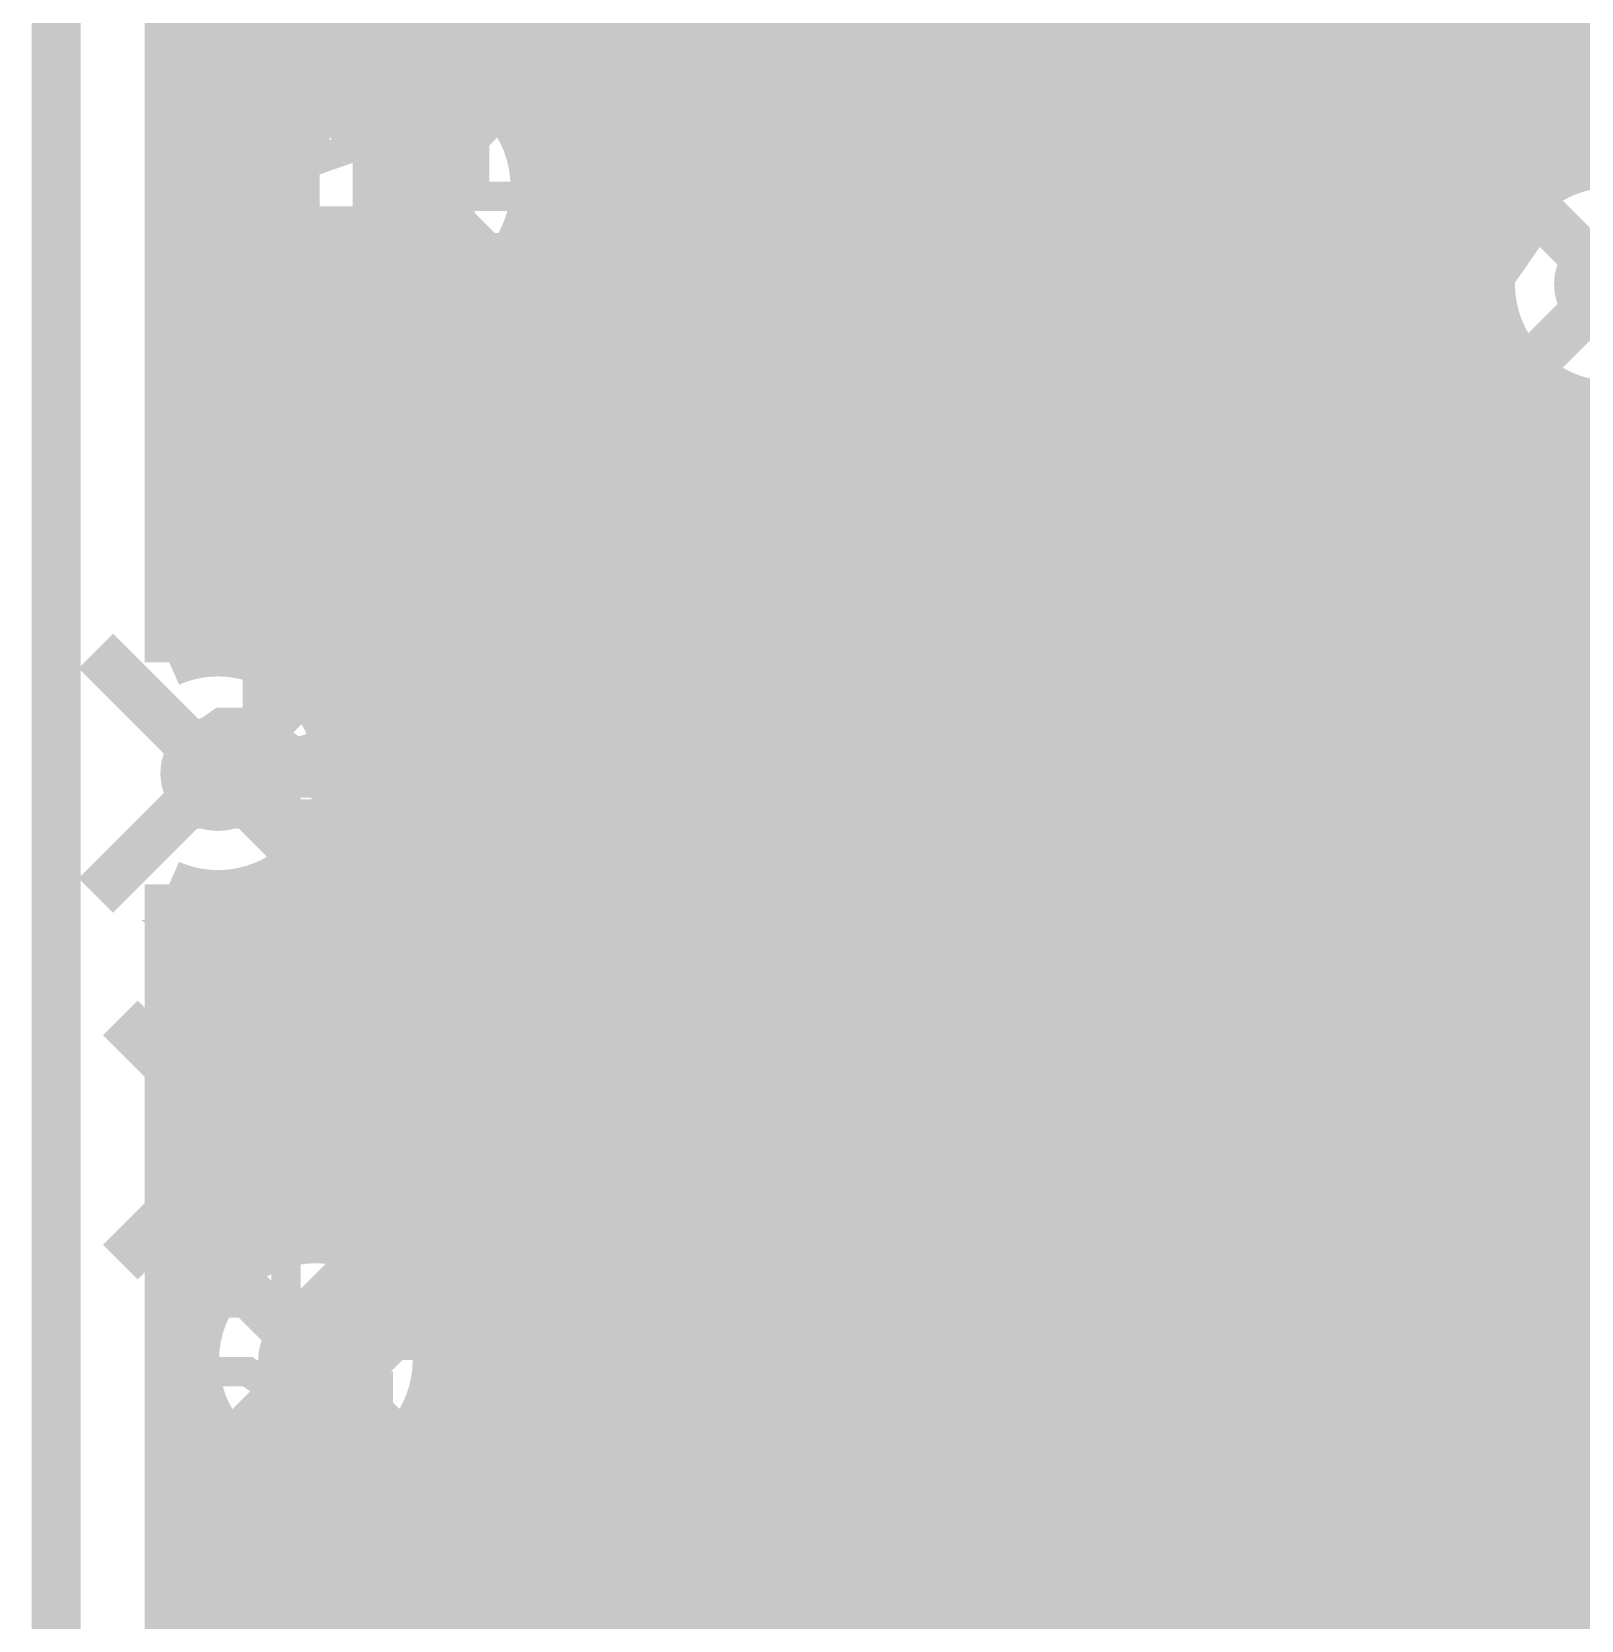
# Model space of a CAD drawing. Extents: x -3 to 92, y -53 to 125.
# Drawn here: x -3.13 to 4.92, y 31.16 to 39.41 of the extents above; entities that cross this region are included whole.
import ezdxf

# ---------------------------------------------------------------- set-up
doc = ezdxf.new("R2010")
doc.units = 0
doc.header["$MEASUREMENT"] = 0
doc.layers.get('0').update_dxf_attribs({"linetype": 'CONTINUOUS'})
for name, color, linetype in [('23-325-0_AST', 7, 'CONTINUOUS'), ('23-325-0_BOT', 7, 'CONTINUOUS'), ('23-325-0_DRD', 2, 'CONTINUOUS'), ('23-325-0_IN1', 4, 'CONTINUOUS'), ('23-325-0_IN2', 3, 'CONTINUOUS'), ('23-325-0_SMT', 10, 'CONTINUOUS'), ('23-325-0_SPT', 14, 'CONTINUOUS'), ('23-325-0_SST', 9, 'CONTINUOUS'), ('23-325-0_TOP', 12, 'CONTINUOUS'), ('THRUHOLE_TAP', 8, 'CONTINUOUS')]:
    doc.layers.add(name, color=color, linetype=linetype)

# ---------------------------------------------------------------- blocks, each defined once
blk = doc.blocks.new('ROUND_68')
at = {"const_width": 0.29972}
blk.add_lwpolyline([(-0.14986, 0, 1), (0.14986, 0, 1)], format="xyb", close=True, dxfattribs=at)
blk = doc.blocks.new('ROUND_78')
at = {"const_width": 0.29972}
blk.add_lwpolyline([(-0.14986, 0, 1), (0.14986, 0, 1)], format="xyb", close=True, dxfattribs=at)
blk = doc.blocks.new('RECTANGLE_7')
blk.add_solid([(0.4064, 0.4826), (0.4064, -0.4826), (-0.4064, 0.4826), (-0.4064, -0.4826)])
blk = doc.blocks.new('ROUND_84')
at = {"const_width": 0.10033}
blk.add_lwpolyline([(-0.050164, 0, 1), (0.050164, 0, 1)], format="xyb", close=True, dxfattribs=at)

msp = doc.modelspace()

# ---------------------------------------------------------------- linework, layer by layer
at = {"layer": '23-325-0_AST'}
for points, const_width in [([(87.00008, -5.00126), (87.00008, 124.99848), (-2.99974, 124.99848), (-2.99974, -5.00126), (87.00008, -5.00126)], 0.254), ([(2.0955, 40.1955), (-0.8255, 40.1955), (-0.8255, 38.5572), (2.0955, 38.5572), (2.0955, 40.1955)], 0.1524), ([(-0.32766, 39.40556), (0.02794, 39.40556), (0.14732, 39.57574), (0.14732, 39.74592), (0.02794, 39.91356), (-0.32766, 39.91356), (-0.32766, 38.89756)], 0.1524), ([(0.56896, 39.40556), (0.92456, 39.40556), (0.98552, 39.23792), (0.98552, 39.06774), (0.92456, 38.89756), (0.56896, 38.89756), (0.51054, 39.06774), (0.51054, 39.23792), (0.74676, 39.91356)], 0.1524), ([(1.82372, 39.23792), (1.34874, 39.23792), (1.58496, 39.91356), (1.70434, 39.91356), (1.70434, 38.89756)], 0.1524), ([(-0.03048, 39.40556), (0.14732, 38.89756)], 0.1524), ([(2.0955, 38.2905), (-0.8255, 38.2905), (-0.8255, 36.6522), (2.0955, 36.6522), (2.0955, 38.2905)], 0.1524), ([(0.02032, 37.16274), (-0.0381, 36.99256), (-0.3937, 36.99256), (-0.45466, 37.16274), (-0.45466, 37.84092), (-0.3937, 38.00856), (-0.0381, 38.00856), (0.02032, 37.84092)], 0.1524), ([(0.85852, 36.99256), (0.38354, 36.99256), (0.85852, 37.67074), (0.85852, 37.84092), (0.79756, 38.00856), (0.44196, 38.00856), (0.38354, 37.84092)], 0.1524), ([(1.22174, 37.16274), (1.34112, 36.99256), (1.57734, 36.99256), (1.69672, 37.16274), (1.69672, 37.33292), (1.45796, 37.67074), (1.69672, 38.00856), (1.22174, 38.00856)], 0.1524), ([(-0.8255, 34.7345), (2.0955, 34.7345), (2.0955, 36.3728), (-0.8255, 36.3728), (-0.8255, 34.7345)], 0.1524), ([(-0.44196, 35.60826), (-0.08636, 35.60826), (0.03048, 35.7759), (0.03048, 35.94608), (-0.08636, 36.11626), (-0.44196, 36.11626), (-0.44196, 35.10026)], 0.1524), ([(0.3937, 35.2679), (0.51308, 35.10026), (0.7493, 35.10026), (0.86868, 35.2679), (0.86868, 35.43808), (0.63246, 35.7759), (0.86868, 36.11626), (0.3937, 36.11626)], 0.1524), ([(1.64846, 35.60826), (1.29286, 35.60826), (1.2319, 35.7759), (1.2319, 35.94608), (1.29286, 36.11626), (1.64846, 36.11626), (1.70688, 35.94608), (1.70688, 35.7759), (1.47066, 35.10026)], 0.1524), ([(3.6195, 34.0995), (6.5405, 34.0995), (6.5405, 35.7378), (3.6195, 35.7378), (3.6195, 34.0995)], 0.1524), ([(-0.14732, 35.60826), (0.03048, 35.10026)], 0.1524), ([(4.0005, 34.97326), (4.3561, 34.97326), (4.47548, 35.1409), (4.47548, 35.31108), (4.3561, 35.48126), (4.0005, 35.48126), (4.0005, 34.46526)], 0.1524), ([(5.31368, 34.80308), (4.8387, 34.80308), (5.07746, 35.48126), (5.1943, 35.48126), (5.1943, 34.46526)], 0.1524), ([(4.29768, 34.97326), (4.47548, 34.46526)], 0.1524), ([(-0.8255, 32.8295), (2.0955, 32.8295), (2.0955, 34.4678), (-0.8255, 34.4678), (-0.8255, 32.8295)], 0.1524), ([(1.59766, 33.19526), (1.59766, 34.21126), (1.47828, 34.04108)], 0.1524), ([(-0.31496, 33.70326), (0.0381, 33.70326), (0.15748, 33.8709), (0.15748, 34.04108), (0.0381, 34.21126), (-0.31496, 34.21126), (-0.31496, 33.19526)], 0.1524), ([(0.99568, 33.53308), (0.5207, 33.53308), (0.75946, 34.21126), (0.8763, 34.21126), (0.8763, 33.19526)], 0.1524), ([(3.6195, 32.1945), (6.5405, 32.1945), (6.5405, 33.8328), (3.6195, 33.8328), (3.6195, 32.1945)], 0.1524), ([(-0.02032, 33.70326), (0.15748, 33.19526)], 0.1524), ([(4.0005, 33.06826), (4.3561, 33.06826), (4.47548, 33.2359), (4.47548, 33.40608), (4.3561, 33.57626), (4.0005, 33.57626), (4.0005, 32.56026)], 0.1524), ([(5.31368, 32.89808), (4.8387, 32.89808), (5.07746, 33.57626), (5.1943, 33.57626), (5.1943, 32.56026)], 0.1524), ([(1.7145, 33.19526), (1.47828, 33.19526)], 0.1524), ([(4.29768, 33.06826), (4.47548, 32.56026)], 0.1524), ([(2.0955, 32.5755), (-0.8255, 32.5755), (-0.8255, 30.9372), (2.0955, 30.9372), (2.0955, 32.5755)], 0.1524), ([(0.02032, 31.44774), (-0.0381, 31.27756), (-0.3937, 31.27756), (-0.45466, 31.44774), (-0.45466, 32.12592), (-0.3937, 32.29356), (-0.0381, 32.29356), (0.02032, 32.12592)], 0.1524), ([(0.85852, 31.27756), (0.38354, 31.27756), (0.85852, 31.95574), (0.85852, 32.12592), (0.79756, 32.29356), (0.44196, 32.29356), (0.38354, 32.12592)], 0.1524), ([(1.69672, 31.27756), (1.22174, 31.27756), (1.69672, 31.95574), (1.69672, 32.12592), (1.63576, 32.29356), (1.28016, 32.29356), (1.22174, 32.12592)], 0.1524)]:
    msp.add_lwpolyline(points, dxfattribs=dict(at, const_width=const_width))
at = {"layer": '23-325-0_BOT'}
for points, const_width in [([(5.969, 83.566), (5.969, 35.306), (2.413, 31.75), (2.413, 29.845)], 0.254), ([(-0.381, 71.247), (-0.381, 69.342), (1.651, 67.31), (1.651, 46.736), (2.794, 45.593), (2.794, 40.386), (5.08, 38.1)], 0.254), ([(-1.143, 68.58), (-1.143, 52.832), (-1.905, 52.07), (-1.905, 35.814), (-2.159, 35.56)], 0.254), ([(-1.143, 38.608), (-1.143, 46.101)], 0.635), ([(-0.4953, 44.831), (-0.4953, 38.608)], 0.254), ([(-0.3556, 44.831), (-0.3556, 4.98856)], 0.254), ([(-0.127, 44.831), (-0.127, 4.99872)], 0.254), ([(0.1016, 44.831), (0.1016, 4.99872)], 0.254), ([(0.3302, 44.831), (0.3302, 4.9911)], 0.254), ([(0.5588, 44.831), (0.5588, 4.97078)], 0.254), ([(0.7874, 44.831), (0.7874, 4.93776)], 0.254), ([(1.016, 44.831), (1.016, 4.89712)], 0.254), ([(1.2446, 44.831), (1.2446, 4.84378)], 0.254), ([(1.4732, 44.831), (1.4732, 4.78028)], 0.254), ([(1.7018, 44.831), (1.7018, 4.70154)], 0.254), ([(1.9304, 44.831), (1.9304, 30.24886)], 0.254), ([(2.159, 44.831), (2.159, 32.14116)], 0.254), ([(2.3876, 40.17518), (2.3876, 32.36976)], 0.254), ([(2.47396, 40.05834), (4.45008, 38.08222)], 0.254), ([(2.6162, 39.9161), (2.6162, 32.59836)], 0.254), ([(2.8448, 39.6875), (2.8448, 32.82696)], 0.254), ([(3.0734, 39.4589), (3.0734, 33.05556)], 0.254), ([(3.2131, 39.3192), (-0.4953, 39.3192)], 0.254), ([(3.302, 39.2303), (3.302, 33.28416)], 0.254), ([(3.4417, 39.0906), (-0.4953, 39.0906)], 0.254), ([(3.5306, 39.0017), (3.5306, 33.51276)], 0.254), ([(3.6703, 38.862), (-0.4953, 38.862)], 0.254), ([(-1.143, 38.608), (-1.143, 33.02), (-1.651, 32.512)], 0.635), ([(3.7592, 38.7731), (3.7592, 33.74136)], 0.254), ([(3.8989, 38.6334), (-0.4953, 38.6334)], 0.254), ([(-0.4953, 38.608), (-0.4953, 33.02)], 0.254), ([(3.9878, 38.5445), (3.9878, 33.96996)], 0.254), ([(4.1275, 38.4048), (-0.4953, 38.4048)], 0.254), ([(4.2164, 38.3159), (4.2164, 34.19856)], 0.254), ([(4.3561, 38.1762), (-0.4953, 38.1762)], 0.254), ([(4.445, 38.0873), (4.445, 34.42716)], 0.254), ([(4.46786, 37.9476), (-0.4953, 37.9476)], 0.254), ([(4.57708, 37.719), (-0.4953, 37.719)], 0.254), ([(4.6736, 37.6174), (4.6736, 34.65576)], 0.254), ([(4.91998, 37.4904), (-0.4953, 37.4904)], 0.254), ([(4.9022, 37.49548), (4.9022, 34.88436)], 0.254), ([(5.5118, 37.2618), (-0.4953, 37.2618)], 0.254), ([(5.5118, 37.0332), (-0.4953, 37.0332)], 0.254), ([(5.5118, 36.8046), (-0.4953, 36.8046)], 0.254), ([(5.5118, 36.576), (-0.4953, 36.576)], 0.254), ([(5.5118, 36.3474), (-0.4953, 36.3474)], 0.254), ([(5.5118, 36.1188), (-0.4953, 36.1188)], 0.254), ([(5.5118, 35.8902), (-0.4953, 35.8902)], 0.254), ([(5.5118, 35.6616), (-0.4953, 35.6616)], 0.254), ([(5.5118, 35.49396), (2.09296, 32.07766)], 0.254), ([(5.4483, 35.433), (-0.4953, 35.433)], 0.254), ([(5.2197, 35.2044), (-0.4953, 35.2044)], 0.254), ([(4.9911, 34.9758), (-0.4953, 34.9758)], 0.254), ([(6.29158, 34.98342), (2.8702, 31.5595)], 0.254), ([(4.7625, 34.7472), (-0.4953, 34.7472)], 0.254), ([(4.5339, 34.5186), (-0.4953, 34.5186)], 0.254), ([(4.3053, 34.29), (-0.4953, 34.29)], 0.254), ([(4.0767, 34.0614), (-0.4953, 34.0614)], 0.254), ([(3.8481, 33.8328), (-0.4953, 33.8328)], 0.254), ([(3.6195, 33.6042), (-0.4953, 33.6042)], 0.254), ([(4.9022, 33.5915), (4.9022, 0.9906)], 0.254), ([(8.4328, 33.6042), (4.91236, 33.6042)], 0.254), ([(3.3909, 33.3756), (-0.4953, 33.3756)], 0.254), ([(8.4328, 33.3756), (4.68376, 33.3756)], 0.254), ([(4.6736, 33.3629), (4.6736, 1.78054)], 0.254), ([(3.1623, 33.147), (-0.4953, 33.147)], 0.254), ([(4.445, 33.1343), (4.445, 2.29108)], 0.254), ([(8.4328, 33.147), (4.45516, 33.147)], 0.254), ([(2.9337, 32.9184), (-0.50292, 32.9184)], 0.254), ([(4.2164, 32.9057), (4.2164, 2.68986)], 0.254), ([(8.4328, 32.9184), (4.22656, 32.9184)], 0.254), ([(-1.651, 32.512), (-1.651, 26.924)], 0.635), ([(-0.5842, 32.69234), (-0.5842, 4.9657)], 0.254), ([(2.7051, 32.6898), (-0.5842, 32.6898)], 0.254), ([(3.9878, 32.6771), (3.9878, 3.01752)], 0.254), ([(8.4328, 32.6898), (3.99796, 32.6898)], 0.254), ([(-0.69088, 32.55518), (-1.0033, 32.24276)], 0.254), ([(-0.8128, 32.43326), (-0.8128, 4.93522)], 0.254), ([(2.4765, 32.4612), (-0.78486, 32.4612)], 0.254), ([(3.7592, 32.4485), (3.7592, 3.29946)], 0.254), ([(8.4328, 32.4612), (3.76936, 32.4612)], 0.254), ([(-1.0033, 32.24276), (-1.0033, 26.924)], 0.254), ([(2.2479, 32.2326), (-1.0033, 32.2326)], 0.254), ([(3.5306, 32.2199), (3.5306, 3.54076)], 0.254), ([(8.4328, 32.2326), (3.54076, 32.2326)], 0.254), ([(2.032, 32.004), (-1.0033, 32.004)], 0.254), ([(3.302, 31.9913), (3.302, 3.75666)], 0.254), ([(8.4328, 32.004), (3.31216, 32.004)], 0.254), ([(1.9558, 31.7754), (-1.0033, 31.7754)], 0.254), ([(1.9558, 31.75), (1.9558, 30.2768)], 0.254), ([(3.0734, 31.7627), (3.0734, 3.94462)], 0.254), ([(8.4328, 31.7754), (3.08356, 31.7754)], 0.254), ([(2.8702, 31.5595), (2.8702, 30.2768)], 0.254), ([(1.9558, 31.5468), (-1.0033, 31.5468)], 0.254), ([(8.4328, 31.5468), (2.8702, 31.5468)], 0.254), ([(1.9558, 31.3182), (-1.0033, 31.3182)], 0.254), ([(8.4328, 31.3182), (2.8702, 31.3182)], 0.254), ([(1.9558, 31.0896), (-1.0033, 31.0896)], 0.254), ([(8.4328, 31.0896), (2.8702, 31.0896)], 0.254)]:
    msp.add_lwpolyline(points, dxfattribs=dict(at, const_width=const_width))
at = {"layer": '23-325-0_BOT', "const_width": 0.254}
for points in [[(4.45008, 38.08222, 0.4059727), (5.08, 37.47008)], [(-0.6858, 32.5628, 0.1989124), (-0.49642, 33.02)], [(2.09042, 32.07258, 0.1989124), (1.9568, 31.75)], [(2.09042, 32.07258, 0.1989124), (1.9568, 31.75)]]:
    msp.add_lwpolyline(points, format="xyb", dxfattribs=at)
at = {"layer": '23-325-0_DRD', "const_width": 0.254}
for points in [[(87.00008, -5.00126), (87.00008, 124.99848), (-2.99974, 124.99848), (-2.99974, -5.00126), (87.00008, -5.00126)], [(-0.508, 39.243), (-1.778, 37.973)], [(-0.508, 37.973), (-1.778, 39.243)], [(-0.508, 39.243), (-1.778, 37.973)], [(-0.508, 37.973), (-1.778, 39.243)], [(5.715, 38.735), (4.445, 37.465)], [(5.715, 37.465), (4.445, 38.735)], [(-1.524, 36.195), (-2.794, 34.925)], [(-1.524, 34.925), (-2.794, 36.195)], [(3.81, 35.56), (2.54, 34.29)], [(3.81, 34.29), (2.54, 35.56)], [(-1.397, 34.29), (-2.667, 33.02)], [(-1.397, 33.02), (-2.667, 34.29)], [(-1.397, 34.29), (-2.667, 33.02)], [(-1.397, 33.02), (-2.667, 34.29)], [(-1.016, 33.147), (-2.286, 31.877)], [(-1.016, 31.877), (-2.286, 33.147)], [(-1.016, 33.147), (-2.286, 31.877)], [(-1.016, 31.877), (-2.286, 33.147)]]:
    msp.add_lwpolyline(points, dxfattribs=at)
at = {"layer": '23-325-0_IN1', "const_width": 0.254}
for points in [[(-2.413, 124.46), (-2.413, 36.13658)], [(-2.1844, 124.46), (-2.1844, 36.18992)], [(-1.9558, 124.46), (-1.9558, 36.1569)], [(1.9304, 124.46), (1.9304, 30.24886)], [(1.7018, 70.02526), (1.7018, 0.91186)], [(4.445, 67.31762), (4.445, -4.572)], [(1.4732, 65.16878), (1.4732, 1.24714)], [(0.5588, 64.86906), (0.5588, 1.84658)], [(1.2446, 64.8843), (1.2446, 1.47574)], [(0.7874, 64.7827), (0.7874, 1.76276)], [(1.016, 64.78778), (1.016, 1.64084)], [(2.159, 54.49062), (2.159, 30.42158)], [(3.0734, 54.3814), (3.0734, -4.572)], [(2.3876, 54.30012), (2.3876, 30.47492)], [(2.8448, 54.25948), (2.8448, 30.3022)], [(2.6162, 54.23662), (2.6162, 30.4419)], [(0.3302, 52.39766), (0.3302, 1.90246)], [(-0.3556, 52.24526), (-0.3556, 1.89738)], [(-0.127, 52.20208), (-0.127, 1.92532)], [(0.1016, 52.24526), (0.1016, 1.92786)], [(4.6736, 52.1208), (4.6736, 38.58006)], [(4.9022, 51.95062), (4.9022, 38.70452)], [(3.302, 50.93462), (3.302, -4.572)], [(4.2164, 50.8254), (4.2164, -4.572)], [(3.5306, 50.74412), (3.5306, -4.572)], [(3.9878, 50.70348), (3.9878, -4.572)], [(3.7592, 50.68062), (3.7592, -4.572)], [(-1.7272, 45.86478), (-1.7272, 38.84422)], [(-0.5842, 45.8089), (-0.5842, 38.89756)], [(-1.4986, 45.5803), (-1.4986, 39.1287)], [(-0.8128, 45.56506), (-0.8128, 39.14394)], [(-1.27, 45.48378), (-1.27, 39.22522)], [(-1.0414, 45.4787), (-1.0414, 39.2303)], [(6.36778, 39.3192), (-2.413, 39.3192)], [(-1.54686, 39.0906), (-2.413, 39.0906)], [(6.0833, 39.0906), (-0.7366, 39.0906)], [(-1.71958, 38.862), (-2.413, 38.862)], [(5.98678, 38.862), (-0.56642, 38.862)], [(-1.77292, 38.6334), (-2.413, 38.6334)], [(4.74472, 38.6334), (-0.51308, 38.6334)], [(-1.7399, 38.4048), (-2.413, 38.4048)], [(4.52882, 38.4048), (-0.5461, 38.4048)], [(-1.7272, 38.37178), (-1.7272, 36.0172)], [(-0.5842, 38.3159), (-0.5842, 1.83896)], [(-1.6002, 38.1762), (-2.413, 38.1762)], [(4.45516, 38.1762), (-0.68326, 38.1762)], [(-1.4986, 38.0873), (-1.4986, 33.1216)], [(-0.8128, 38.07206), (-0.8128, 1.75006)], [(4.46786, 37.9476), (-2.413, 37.9476)], [(-1.27, 37.99078), (-1.27, 33.01238)], [(-1.0414, 37.9857), (-1.0414, 32.66948)], [(4.57708, 37.719), (-2.413, 37.719)], [(4.6736, 37.6174), (4.6736, -4.572)], [(4.91998, 37.4904), (-2.413, 37.4904)], [(4.9022, 37.49548), (4.9022, -4.572)], [(16.5481, 37.2618), (-2.413, 37.2618)], [(16.68526, 37.0332), (-2.413, 37.0332)], [(31.5468, 36.8046), (-2.413, 36.8046)], [(16.89862, 36.576), (-2.413, 36.576)], [(16.70812, 36.3474), (-2.413, 36.3474)], [(16.64462, 36.1188), (-1.8669, 36.1188)], [(16.66748, 35.8902), (-1.62306, 35.8902)], [(16.7894, 35.6616), (-1.5367, 35.6616)], [(31.5468, 35.433), (-1.54178, 35.433)], [(31.5468, 35.2044), (-1.6383, 35.2044)], [(-1.7272, 35.10026), (-1.7272, 33.13684)], [(-2.413, 34.98342), (-2.413, -4.572)], [(-1.9558, 34.9631), (-1.9558, 33.06318)], [(31.5468, 34.9758), (-1.92278, 34.9758)], [(-2.1844, 34.93008), (-2.1844, 32.84728)], [(27.90698, 34.7472), (-2.413, 34.7472)], [(27.56408, 34.5186), (-2.413, 34.5186)], [(27.45486, 34.29), (-2.413, 34.29)], [(24.04618, 34.0614), (-2.413, 34.0614)], [(23.70328, 33.8328), (-2.413, 33.8328)], [(23.59406, 33.6042), (-2.413, 33.6042)], [(23.58136, 33.3756), (-2.413, 33.3756)], [(23.65502, 33.147), (-2.413, 33.147)], [(-2.13106, 32.9184), (-2.413, 32.9184)], [(23.87092, 32.9184), (-1.1684, 32.9184)], [(-2.25552, 32.6898), (-2.413, 32.6898)], [(31.5468, 32.6898), (-1.04648, 32.6898)], [(-2.27838, 32.4612), (-2.413, 32.4612)], [(31.5468, 32.4612), (-1.02362, 32.4612)], [(-1.0414, 32.35198), (-1.0414, 27.08148)], [(-2.21488, 32.2326), (-2.413, 32.2326)], [(31.5468, 32.2326), (-1.08712, 32.2326)], [(-2.1844, 32.17672), (-2.1844, 27.25928)], [(-2.02184, 32.004), (-2.413, 32.004)], [(28.20162, 32.004), (-1.27762, 32.004)], [(-1.27, 32.00908), (-1.27, 27.42438)], [(-1.9558, 31.96082), (-1.9558, 27.47518)], [(-1.7272, 31.88716), (-1.7272, 27.54884)], [(-1.4986, 31.89986), (-1.4986, 27.5336)], [(28.01112, 31.7754), (-2.413, 31.7754)], [(27.94762, 31.5468), (-2.413, 31.5468)], [(27.97048, 31.3182), (-2.413, 31.3182)], [(28.0924, 31.0896), (-2.413, 31.0896)]]:
    msp.add_lwpolyline(points, dxfattribs=at)
for points in [[(-1.143, 39.23792, 0.4142136), (-1.77292, 38.608)], [(-0.51308, 38.608, 0.4142136), (-1.143, 39.23792)], [(5.08, 38.72992, 0.4142136), (4.45008, 38.1)], [(-1.77292, 38.608, 0.4142136), (-1.143, 37.97808)], [(-1.143, 37.97808, 0.4142136), (-0.51308, 38.608)], [(4.45008, 38.1, 0.4142136), (5.08, 37.47008)], [(-2.159, 36.18992, 0.1041111), (-2.41295, 36.13646)], [(-1.52908, 35.56, 0.4142136), (-2.159, 36.18992)], [(-2.159, 34.93008, 0.4142136), (-1.52908, 35.56)], [(-2.413, 34.98342, 0.1041111), (-2.159, 34.92995)], [(-1.651, 33.14192, 0.4142136), (-2.28092, 32.512)], [(-1.651, 33.14192, 0.4142136), (-2.28092, 32.512)], [(-1.02108, 32.512, 0.4142136), (-1.651, 33.14192)], [(-1.02108, 32.512, 0.4142136), (-1.651, 33.14192)], [(-2.28092, 32.512, 0.4142136), (-1.651, 31.88208)], [(-2.28092, 32.512, 0.4142136), (-1.651, 31.88208)], [(-1.651, 31.88208, 0.4142136), (-1.02108, 32.512)], [(-1.651, 31.88208, 0.4142136), (-1.02108, 32.512)]]:
    msp.add_lwpolyline(points, format="xyb", dxfattribs=at)
at = {"layer": '23-325-0_SST', "const_width": 0.1524}
for points in [[(2.0955, 40.1955), (-0.8255, 40.1955), (-0.8255, 38.5572), (2.0955, 38.5572), (2.0955, 40.1955)], [(-1.70688, 39.32682), (-1.70688, 39.68242), (-1.5367, 39.74084), (-1.36906, 39.74084), (-1.19888, 39.68242), (-1.19888, 39.32682), (-1.36906, 39.26586), (-1.5367, 39.26586), (-2.21488, 39.50462)], [(-1.70688, 38.42766), (-1.70688, 38.78326), (-1.87706, 38.90264), (-2.0447, 38.90264), (-2.21488, 38.78326), (-2.21488, 38.42766), (-1.19888, 38.42766)], [(-1.70688, 38.72484), (-1.19888, 38.90264)], [(2.0955, 38.2905), (-0.8255, 38.2905), (-0.8255, 36.6522), (2.0955, 36.6522), (2.0955, 38.2905)], [(2.93116, 37.43706), (2.87274, 37.26942), (2.51714, 37.26942), (2.45872, 37.43706), (2.45872, 38.11524), (2.51714, 38.28542), (2.87274, 38.28542), (2.93116, 38.11524)], [(3.76936, 37.26942), (3.29692, 37.26942), (3.76936, 37.94506), (3.76936, 38.11524), (3.71094, 38.28542), (3.35534, 38.28542), (3.29692, 38.11524)], [(4.13512, 37.43706), (4.25196, 37.26942), (4.49072, 37.26942), (4.60756, 37.43706), (4.60756, 37.60724), (4.37134, 37.94506), (4.60756, 38.28542), (4.13512, 38.28542)], [(-1.80594, 37.4396), (-1.80594, 37.084), (-1.97612, 37.02558), (-2.14376, 37.02558), (-2.31394, 37.084), (-2.31394, 37.4396), (-2.14376, 37.50056), (-1.97612, 37.50056), (-1.29794, 37.2618)], [(4.13766, 36.4744), (4.49326, 36.4744), (4.6101, 36.64458), (4.6101, 36.81476), (4.49326, 36.9824), (4.13766, 36.9824), (4.13766, 35.9664)], [(5.4483, 36.30676), (4.97586, 36.30676), (5.21208, 36.9824), (5.33146, 36.9824), (5.33146, 35.9664)], [(-1.46812, 36.18738), (-1.29794, 36.30676), (-1.29794, 36.54298), (-1.46812, 36.66236), (-1.63576, 36.66236), (-1.97612, 36.4236), (-2.31394, 36.66236), (-2.31394, 36.18738)], [(4.4323, 36.4744), (4.6101, 35.9664)], [(-0.8255, 34.7345), (2.0955, 34.7345), (2.0955, 36.3728), (-0.8255, 36.3728), (-0.8255, 34.7345)], [(-1.80594, 35.34918), (-1.80594, 35.70478), (-1.97612, 35.82416), (-2.14376, 35.82416), (-2.31394, 35.70478), (-2.31394, 35.34918), (-1.29794, 35.34918)], [(-1.80594, 35.64636), (-1.29794, 35.82416)], [(3.6195, 34.0995), (6.5405, 34.0995), (6.5405, 35.7378), (3.6195, 35.7378), (3.6195, 34.0995)], [(-1.29794, 34.84118), (-1.29794, 34.60496)], [(-1.29794, 34.7218), (-2.31394, 34.7218), (-2.14376, 34.60496)], [(-0.8255, 32.8295), (2.0955, 32.8295), (2.0955, 34.4678), (-0.8255, 34.4678), (-0.8255, 32.8295)], [(-1.63576, 34.12236), (-1.63576, 33.64738), (-2.31394, 33.8836), (-2.31394, 34.00298), (-1.29794, 34.00298)], [(3.6195, 32.1945), (6.5405, 32.1945), (6.5405, 33.8328), (3.6195, 33.8328), (3.6195, 32.1945)], [(-1.80594, 32.80918), (-1.80594, 33.16478), (-1.97612, 33.28416), (-2.14376, 33.28416), (-2.31394, 33.16478), (-2.31394, 32.80918), (-1.29794, 32.80918)], [(-1.80594, 33.10636), (-1.29794, 33.28416)], [(2.0955, 32.5755), (-0.8255, 32.5755), (-0.8255, 30.9372), (2.0955, 30.9372), (2.0955, 32.5755)], [(-1.32588, 32.45104), (-1.32588, 31.97606), (-2.00406, 32.45104), (-2.1717, 32.45104), (-2.34188, 32.39262), (-2.34188, 32.03702), (-2.1717, 31.97606)], [(3.88366, 31.3944), (4.23926, 31.3944), (4.3561, 31.56458), (4.3561, 31.73476), (4.23926, 31.9024), (3.88366, 31.9024), (3.88366, 30.8864)], [(5.1943, 31.22676), (4.72186, 31.22676), (4.95808, 31.9024), (5.07746, 31.9024), (5.07746, 30.8864)], [(-1.32588, 31.61284), (-1.32588, 31.13786), (-2.00406, 31.61284), (-2.1717, 31.61284), (-2.34188, 31.55442), (-2.34188, 31.19882), (-2.1717, 31.13786)], [(4.1783, 31.3944), (4.3561, 30.8864)]]:
    msp.add_lwpolyline(points, dxfattribs=at)
at = {"layer": '23-325-0_TOP', "const_width": 0.254}
for points in [[(-2.413, 48.006), (-2.413, 36.13658)], [(-2.1844, 47.7647), (-2.1844, 36.18992)], [(-1.9558, 47.5361), (-1.9558, 36.1569)], [(-1.7272, 45.86478), (-1.7272, 38.84422)], [(-1.4986, 45.5803), (-1.4986, 39.1287)], [(-1.27, 45.48378), (-1.27, 39.22522)], [(-1.0414, 45.4787), (-1.0414, 39.35476)], [(17.2212, 43.18), (17.2212, 42.7482), (16.383, 41.91), (15.113, 41.91), (12.573, 39.37), (11.43, 39.37), (11.049, 39.751), (2.667, 39.751), (2.286, 39.37), (1.3462, 39.37)], [(-0.8128, 40.1828), (-0.8128, 39.58336), (-1.15824, 39.23792)], [(11.43, 39.37), (11.049, 39.751), (2.667, 39.751), (2.286, 39.37), (1.3462, 39.37)], [(-0.8128, 39.58336), (-1.15824, 39.23792)], [(-1.05156, 39.3446), (-2.413, 39.3446)], [(-0.0762, 39.37), (-0.381, 39.37), (-1.143, 38.608)], [(-0.0762, 39.37), (-0.381, 39.37), (-1.143, 38.608)], [(2.85496, 39.2938), (2.61366, 39.04996)], [(2.8448, 39.2811), (2.8448, 33.48736)], [(6.3119, 39.2938), (2.85496, 39.2938)], [(6.3119, 39.2938), (2.85496, 39.2938)], [(3.0734, 39.2938), (3.0734, 33.25876)], [(3.302, 39.2938), (3.302, 33.03016)], [(3.5306, 39.2938), (3.5306, 32.80156)], [(3.7592, 39.2938), (3.7592, 35.7378)], [(3.9878, 39.2938), (3.9878, 35.7378)], [(4.2164, 39.2938), (4.2164, 35.7378)], [(4.445, 39.2938), (4.445, 35.7378)], [(4.6736, 39.2938), (4.6736, 38.58006)], [(4.9022, 39.2938), (4.9022, 38.70452)], [(-1.51384, 39.116), (-2.413, 39.116)], [(6.10108, 39.116), (2.67716, 39.116)], [(2.6162, 39.0525), (2.6162, 33.71596)], [(2.286, 38.9128), (2.0828, 38.9128)], [(2.0828, 38.9128), (2.0828, 38.5572)], [(2.159, 38.9128), (2.159, 34.09442)], [(2.3876, 38.92296), (2.3876, 33.94456)], [(-1.70688, 38.8874), (-2.413, 38.8874)], [(5.99186, 38.8874), (2.0828, 38.8874)], [(-1.77038, 38.6588), (-2.413, 38.6588)], [(4.7879, 38.6588), (2.0828, 38.6588)], [(0.6096, 38.5572), (-0.51562, 38.5572)], [(-0.3556, 38.5572), (-0.3556, 38.2778)], [(-0.127, 38.5572), (-0.127, 38.2778)], [(0.1016, 38.5572), (0.1016, 38.2778)], [(0.3302, 38.5572), (0.3302, 38.2778)], [(0.5588, 38.5572), (0.5588, 38.2778)], [(0.6604, 38.5572), (0.6096, 38.5572)], [(2.0828, 38.5572), (0.6604, 38.5572)], [(0.7874, 38.5572), (0.7874, 38.2778)], [(1.016, 38.5572), (1.016, 38.2778)], [(1.2446, 38.5572), (1.2446, 38.2778)], [(1.4732, 38.5572), (1.4732, 38.2778)], [(1.7018, 38.5572), (1.7018, 38.2778)], [(1.9304, 38.5572), (1.9304, 38.2778)], [(-1.74752, 38.4302), (-2.413, 38.4302)], [(4.54406, 38.4302), (-0.53848, 38.4302)], [(-1.7272, 38.37178), (-1.7272, 36.0172)], [(-0.0762, 37.465), (-0.0762, 37.8968), (0.381, 38.354), (2.159, 38.354), (3.175, 37.338), (3.175, 34.925), (4.3688, 34.925)], [(0.6096, 38.2778), (-0.60706, 38.2778)], [(-0.5842, 38.3159), (-0.5842, 38.2778)], [(-0.0762, 38.2778), (-0.0762, 37.465)], [(0.6604, 38.2778), (0.6096, 38.2778)], [(2.0828, 38.2778), (0.6604, 38.2778)], [(2.0828, 38.2778), (2.0828, 36.6522)], [(-1.62306, 38.2016), (-2.413, 38.2016)], [(4.4577, 38.2016), (2.0828, 38.2016)], [(-1.4986, 38.0873), (-1.4986, 36.0172)], [(-0.8128, 38.07206), (-0.8128, 36.0172)], [(-0.8128, 38.07206), (-0.8128, 36.6522)], [(-0.8128, 37.973), (-2.413, 37.973)], [(-1.27, 37.99078), (-1.27, 36.0172)], [(-1.0414, 37.9857), (-1.0414, 36.0172)], [(4.46278, 37.973), (2.0828, 37.973)], [(-0.8128, 37.7444), (-2.413, 37.7444)], [(4.5593, 37.7444), (2.0828, 37.7444)], [(4.6736, 37.6174), (4.6736, 35.7378)], [(-0.8128, 37.5158), (-2.413, 37.5158)], [(4.84378, 37.5158), (2.0828, 37.5158)], [(-0.8128, 37.465), (-0.0762, 37.465)], [(-0.0762, 36.6522), (-0.0762, 37.465)], [(1.3462, 37.465), (1.3462, 35.56)], [(4.9022, 37.49548), (4.9022, 35.7378)], [(-0.8128, 37.2872), (-2.413, 37.2872)], [(5.2451, 37.2872), (2.0828, 37.2872)], [(-0.8128, 37.0586), (-2.413, 37.0586)], [(5.4737, 37.0586), (2.0828, 37.0586)], [(-0.8128, 36.83), (-2.413, 36.83)], [(5.7023, 36.83), (2.0828, 36.83)], [(0.889, 36.6014), (-2.413, 36.6014)], [(0.6096, 36.6522), (-0.8128, 36.6522)], [(-0.5842, 36.6522), (-0.5842, 36.3728)], [(-0.3556, 36.6522), (-0.3556, 36.3728)], [(-0.127, 36.6522), (-0.127, 36.3728)], [(0.1016, 36.6522), (0.1016, 36.3728)], [(0.3302, 36.6522), (0.3302, 36.3728)], [(0.5588, 36.6522), (0.5588, 36.3728)], [(0.6604, 36.6522), (0.6096, 36.6522)], [(0.889, 36.6522), (0.6604, 36.6522)], [(0.7874, 36.6522), (0.7874, 36.3728)], [(0.889, 36.6522), (0.889, 36.3728)], [(1.8034, 36.6522), (1.8034, 36.3728)], [(2.0828, 36.6522), (1.8034, 36.6522)], [(5.93598, 36.6014), (1.8034, 36.6014)], [(1.9304, 36.6522), (1.9304, 36.3728)], [(0.889, 36.3728), (-2.413, 36.3728)], [(-0.8128, 36.3728), (-0.8128, 36.0172)], [(0.6096, 36.3728), (-0.8128, 36.3728)], [(0.889, 36.3728), (0.6604, 36.3728)], [(7.4422, 36.3728), (1.8034, 36.3728)], [(2.0828, 36.3728), (1.8034, 36.3728)], [(2.0828, 36.3728), (2.0828, 34.7472)], [(-0.8128, 36.1442), (-1.92278, 36.1442)], [(7.4422, 36.1442), (2.0828, 36.1442)], [(-0.8128, 36.0172), (-1.72466, 36.0172)], [(9.144, 35.9156), (2.0828, 35.9156)], [(3.6322, 35.687), (2.0828, 35.687)], [(3.6322, 35.7378), (3.6322, 34.1122)], [(5.0546, 35.7378), (3.6322, 35.7378)], [(4.3688, 35.7378), (4.3688, 34.925)], [(-2.159, 35.56), (-0.0762, 35.56)], [(1.3462, 35.56), (1.3462, 33.655)], [(3.6322, 35.4584), (2.0828, 35.4584)], [(3.6322, 35.2298), (2.0828, 35.2298)], [(-1.7272, 35.10026), (-1.7272, 33.13684)], [(-0.8128, 35.1028), (-1.72466, 35.1028)], [(-1.4986, 35.1028), (-1.4986, 33.1216)], [(-1.27, 35.1028), (-1.27, 33.0962)], [(-1.0414, 35.1028), (-1.0414, 33.0962)], [(-0.8128, 35.1028), (-0.8128, 33.0962)], [(-0.8128, 35.1028), (-0.8128, 34.7472)], [(-2.413, 34.98342), (-2.413, 4.3815)], [(-1.9558, 34.9631), (-1.9558, 33.06318)], [(-0.8128, 35.0012), (-1.8669, 35.0012)], [(3.6322, 35.0012), (2.0828, 35.0012)], [(-2.1844, 34.93008), (-2.1844, 32.84728)], [(3.175, 34.925), (4.3688, 34.925)], [(3.6322, 34.925), (4.3688, 34.925)], [(4.3688, 34.1122), (4.3688, 34.925)], [(-0.8128, 34.7726), (-2.413, 34.7726)], [(0.6604, 34.7472), (0.6096, 34.7472), (-0.8128, 34.7472)], [(-0.5842, 34.7472), (-0.5842, 34.4678)], [(-0.3556, 34.7472), (-0.3556, 34.4678)], [(-0.127, 34.7472), (-0.127, 34.4678)], [(0.1016, 34.7472), (0.1016, 34.4678)], [(0.3302, 34.7472), (0.3302, 34.4678)], [(0.5588, 34.7472), (0.5588, 34.4678)], [(0.889, 34.7472), (0.6604, 34.7472)], [(0.7874, 34.7472), (0.7874, 34.4678)], [(0.889, 34.7472), (0.889, 34.4678)], [(2.0828, 34.7472), (1.8034, 34.7472)], [(1.8034, 34.7472), (1.8034, 34.4678)], [(1.9304, 34.7472), (1.9304, 34.4678)], [(3.6322, 34.7726), (2.0828, 34.7726)], [(0.889, 34.544), (-2.413, 34.544)], [(3.6322, 34.544), (1.8034, 34.544)], [(-0.8128, 34.4678), (-0.8128, 33.0962)], [(0.6096, 34.4678), (-0.8128, 34.4678)], [(-0.0762, 34.4678), (-0.0762, 33.655)], [(0.6604, 34.4678), (0.6096, 34.4678)], [(0.889, 34.4678), (0.6604, 34.4678)], [(2.0828, 34.4678), (1.8034, 34.4678)], [(2.0828, 34.4678), (2.0828, 34.10966)], [(-0.8128, 34.3154), (-2.413, 34.3154)], [(3.6322, 34.3154), (2.0828, 34.3154)], [(-0.8128, 34.0868), (-2.413, 34.0868)], [(5.334, 34.0868), (2.18186, 34.0868)], [(5.1054, 34.1122), (5.0546, 34.1122), (3.6322, 34.1122)], [(3.7592, 34.1122), (3.7592, 33.8328)], [(3.9878, 34.1122), (3.9878, 33.8328)], [(4.2164, 34.1122), (4.2164, 33.8328)], [(4.445, 34.1122), (4.445, 33.8328)], [(4.6736, 34.1122), (4.6736, 33.8328)], [(4.9022, 34.1122), (4.9022, 33.8328)], [(2.35966, 33.97504), (3.6322, 32.69996)], [(-0.8128, 33.8582), (-2.413, 33.8582)], [(5.334, 33.8582), (2.47396, 33.8582)], [(3.6322, 33.8328), (3.6322, 32.69996)], [(5.0546, 33.8328), (3.6322, 33.8328)], [(-0.8128, 33.6296), (-2.413, 33.6296)], [(-2.032, 33.655), (-0.0762, 33.655)], [(-0.0762, 33.655), (-2.032, 33.655)], [(-0.8128, 33.655), (-0.0762, 33.655)], [(1.3462, 33.655), (2.032, 33.655), (3.556, 32.131), (3.556, 30.353), (4.72948, 29.17952), (6.35, 29.17952)], [(3.6322, 33.6296), (2.70256, 33.6296)], [(-0.8128, 33.401), (-2.413, 33.401)], [(3.6322, 33.401), (2.93116, 33.401)], [(-0.8128, 33.1724), (-2.413, 33.1724)], [(3.6322, 33.1724), (3.15976, 33.1724)], [(-0.8128, 33.0962), (-1.41478, 33.0962)], [(-0.8128, 33.0962), (-1.41478, 33.0962)], [(6.35, 30.48), (4.953, 30.48), (4.3688, 31.0642), (4.3688, 33.02)], [(-2.1082, 32.9438), (-2.413, 32.9438)], [(2.0828, 32.9565), (2.0828, 32.8422)], [(2.0828, 32.9565), (3.0988, 31.9405)], [(2.159, 32.8803), (2.159, 30.42158)], [(3.6322, 32.9438), (3.38836, 32.9438)], [(0.89916, 32.8422), (1.17856, 32.5628)], [(0.89916, 32.8422), (1.17856, 32.5628)], [(2.0828, 32.8422), (0.89916, 32.8422)], [(1.016, 32.8422), (1.016, 32.72536)], [(1.2446, 32.8422), (1.2446, 32.5628)], [(1.4732, 32.8422), (1.4732, 32.5628)], [(1.7018, 32.8422), (1.7018, 32.5628)], [(1.9304, 32.8422), (1.9304, 32.5628)], [(-2.2479, 32.7152), (-2.413, 32.7152)], [(2.3241, 32.7152), (1.02616, 32.7152)], [(1.3462, 31.75), (0.4572, 32.639), (-1.524, 32.639), (-1.651, 32.512)], [(-1.651, 32.512), (-1.524, 32.639), (0.4572, 32.639), (1.3462, 31.75)], [(2.3876, 32.6517), (2.3876, 30.47492)], [(2.0828, 32.5628), (1.17856, 32.5628)], [(2.0828, 32.5628), (2.0828, 30.9372)], [(-2.28092, 32.4866), (-2.413, 32.4866)], [(2.5527, 32.4866), (2.0828, 32.4866)], [(2.6162, 32.4231), (2.6162, 30.4419)], [(-2.22758, 32.258), (-2.413, 32.258)], [(2.7813, 32.258), (2.0828, 32.258)], [(-2.1844, 32.17672), (-2.1844, 27.28976)], [(-0.8128, 32.1818), (-1.11506, 32.1818)], [(-0.8128, 32.1818), (-1.11506, 32.1818)], [(-1.0414, 32.1818), (-1.0414, 27.3812)], [(-0.8128, 32.1818), (-0.8128, 27.3812)], [(-0.8128, 32.1818), (-0.8128, 30.9372)], [(2.8448, 32.1945), (2.8448, 30.3022)], [(-2.05486, 32.0294), (-2.413, 32.0294)], [(-1.27, 32.00908), (-1.27, 27.44724)], [(-0.8128, 32.0294), (-1.2446, 32.0294)], [(3.0099, 32.0294), (2.0828, 32.0294)], [(-1.9558, 31.96082), (-1.9558, 27.4955)], [(-1.7272, 31.88716), (-1.7272, 27.56662)], [(-1.4986, 31.89986), (-1.4986, 27.55392)], [(3.0734, 31.9659), (3.0734, 28.6512)], [(3.0988, 31.9405), (3.0988, 30.353)], [(-0.8128, 31.8008), (-2.413, 31.8008)], [(-0.8128, 31.75), (-0.0762, 31.75)], [(-0.0762, 30.9372), (-0.0762, 31.75)], [(3.0988, 31.8008), (2.0828, 31.8008)], [(-0.8128, 31.5722), (-2.413, 31.5722)], [(3.0988, 31.5722), (2.0828, 31.5722)], [(-0.8128, 31.3436), (-2.413, 31.3436)], [(3.0988, 31.3436), (2.0828, 31.3436)], [(-0.8128, 31.115), (-2.413, 31.115)], [(3.0988, 31.115), (2.0828, 31.115)]]:
    msp.add_lwpolyline(points, dxfattribs=at)
for points in [[(-1.15824, 39.23792, 0.4071472), (-1.77292, 38.608)], [(2.286, 38.9128, 0.1989116), (2.60929, 39.04671)], [(2.286, 38.9128, 0.1989116), (2.60929, 39.04671)], [(5.08, 38.72992, 0.4142136), (4.45008, 38.1)], [(-1.77292, 38.608, 0.4142136), (-1.143, 37.97808)], [(-0.60706, 38.2778, 0.1183953), (-0.51556, 38.55719)], [(4.45008, 38.1, 0.4059719), (5.06222, 37.47008)], [(-1.143, 37.97808, 0.1389295), (-0.81258, 38.0717)], [(-2.159, 36.18992, 0.1041111), (-2.41295, 36.13646)], [(-1.72466, 36.0172, 0.1922583), (-2.159, 36.19062)], [(-2.159, 34.93008, 0.1922579), (-1.72514, 35.10331)], [(-2.413, 34.98342, 0.1041111), (-2.159, 34.92995)], [(2.35458, 33.97758, 0.1701461), (2.08266, 34.10837)], [(2.35458, 33.97758, 0.1701461), (2.08266, 34.10837)], [(-1.651, 33.14192, 0.4142136), (-2.28092, 32.512)], [(-1.651, 33.14192, 0.4142136), (-2.28092, 32.512)], [(-1.41478, 33.0962, 0.0963588), (-1.651, 33.14215)], [(-1.41478, 33.0962, 0.0963588), (-1.651, 33.14215)], [(-2.28092, 32.512, 0.4142136), (-1.651, 31.88208)], [(-2.28092, 32.512, 0.4142136), (-1.651, 31.88208)], [(-1.651, 31.88208, 0.2603045), (-1.1147, 32.18158)], [(-1.651, 31.88208, 0.2603045), (-1.1147, 32.18158)]]:
    msp.add_lwpolyline(points, format="xyb", dxfattribs=at)

# ---------------------------------------------------------------- block references
at = {"layer": '23-325-0_BOT'}
for p in [(-1.143, 38.608), (5.08, 38.1), (-2.159, 35.56), (3.175, 34.925), (-2.032, 33.655), (-1.651, 32.512)]:
    msp.add_blockref('ROUND_68', p, dxfattribs=at)
at = {"layer": '23-325-0_IN1'}
for p in [(-1.143, 38.608), (5.08, 38.1), (-2.159, 35.56), (3.175, 34.925), (-2.032, 33.655), (-1.651, 32.512)]:
    msp.add_blockref('ROUND_78', p, dxfattribs=at)
at = {"layer": '23-325-0_IN2'}
for name, p in [('ROUND_68', (-1.143, 38.608)), ('ROUND_78', (5.08, 38.1)), ('ROUND_68', (-2.159, 35.56)), ('ROUND_68', (3.175, 34.925)), ('ROUND_68', (-2.032, 33.655)), ('ROUND_68', (-1.651, 32.512))]:
    msp.add_blockref(name, p, dxfattribs=at)
at = {"layer": '23-325-0_SMT'}
for p in [(-0.0762, 39.37), (1.3462, 39.37), (-0.0762, 37.465), (1.3462, 37.465), (-0.0762, 35.56), (1.3462, 35.56), (4.3688, 34.925), (-0.0762, 33.655), (1.3462, 33.655), (4.3688, 33.02), (-0.0762, 31.75), (1.3462, 31.75)]:
    msp.add_blockref('RECTANGLE_7', p, dxfattribs=at)
at = {"layer": '23-325-0_SPT'}
for p in [(-0.0762, 39.37), (1.3462, 39.37), (-0.0762, 37.465), (1.3462, 37.465), (-0.0762, 35.56), (1.3462, 35.56), (4.3688, 34.925), (-0.0762, 33.655), (1.3462, 33.655), (4.3688, 33.02), (-0.0762, 31.75), (1.3462, 31.75)]:
    msp.add_blockref('RECTANGLE_7', p, dxfattribs=at)
at = {"layer": '23-325-0_TOP'}
for name, p in [('RECTANGLE_7', (-0.0762, 39.37)), ('RECTANGLE_7', (1.3462, 39.37)), ('ROUND_68', (-1.143, 38.608)), ('ROUND_68', (5.08, 38.1)), ('RECTANGLE_7', (-0.0762, 37.465)), ('RECTANGLE_7', (1.3462, 37.465)), ('RECTANGLE_7', (-0.0762, 35.56)), ('RECTANGLE_7', (1.3462, 35.56)), ('ROUND_68', (-2.159, 35.56)), ('RECTANGLE_7', (4.3688, 34.925)), ('ROUND_68', (3.175, 34.925)), ('RECTANGLE_7', (-0.0762, 33.655)), ('RECTANGLE_7', (1.3462, 33.655)), ('ROUND_68', (-2.032, 33.655)), ('RECTANGLE_7', (4.3688, 33.02)), ('ROUND_68', (-1.651, 32.512)), ('RECTANGLE_7', (-0.0762, 31.75)), ('RECTANGLE_7', (1.3462, 31.75))]:
    msp.add_blockref(name, p, dxfattribs=at)
at = {"layer": 'THRUHOLE_TAP'}
for p in [(-1.143, 38.608), (-2.159, 35.56), (3.175, 34.925), (-2.032, 33.655), (-1.651, 32.512)]:
    msp.add_blockref('ROUND_84', p, dxfattribs=at)

doc.saveas('drawing.dxf')
